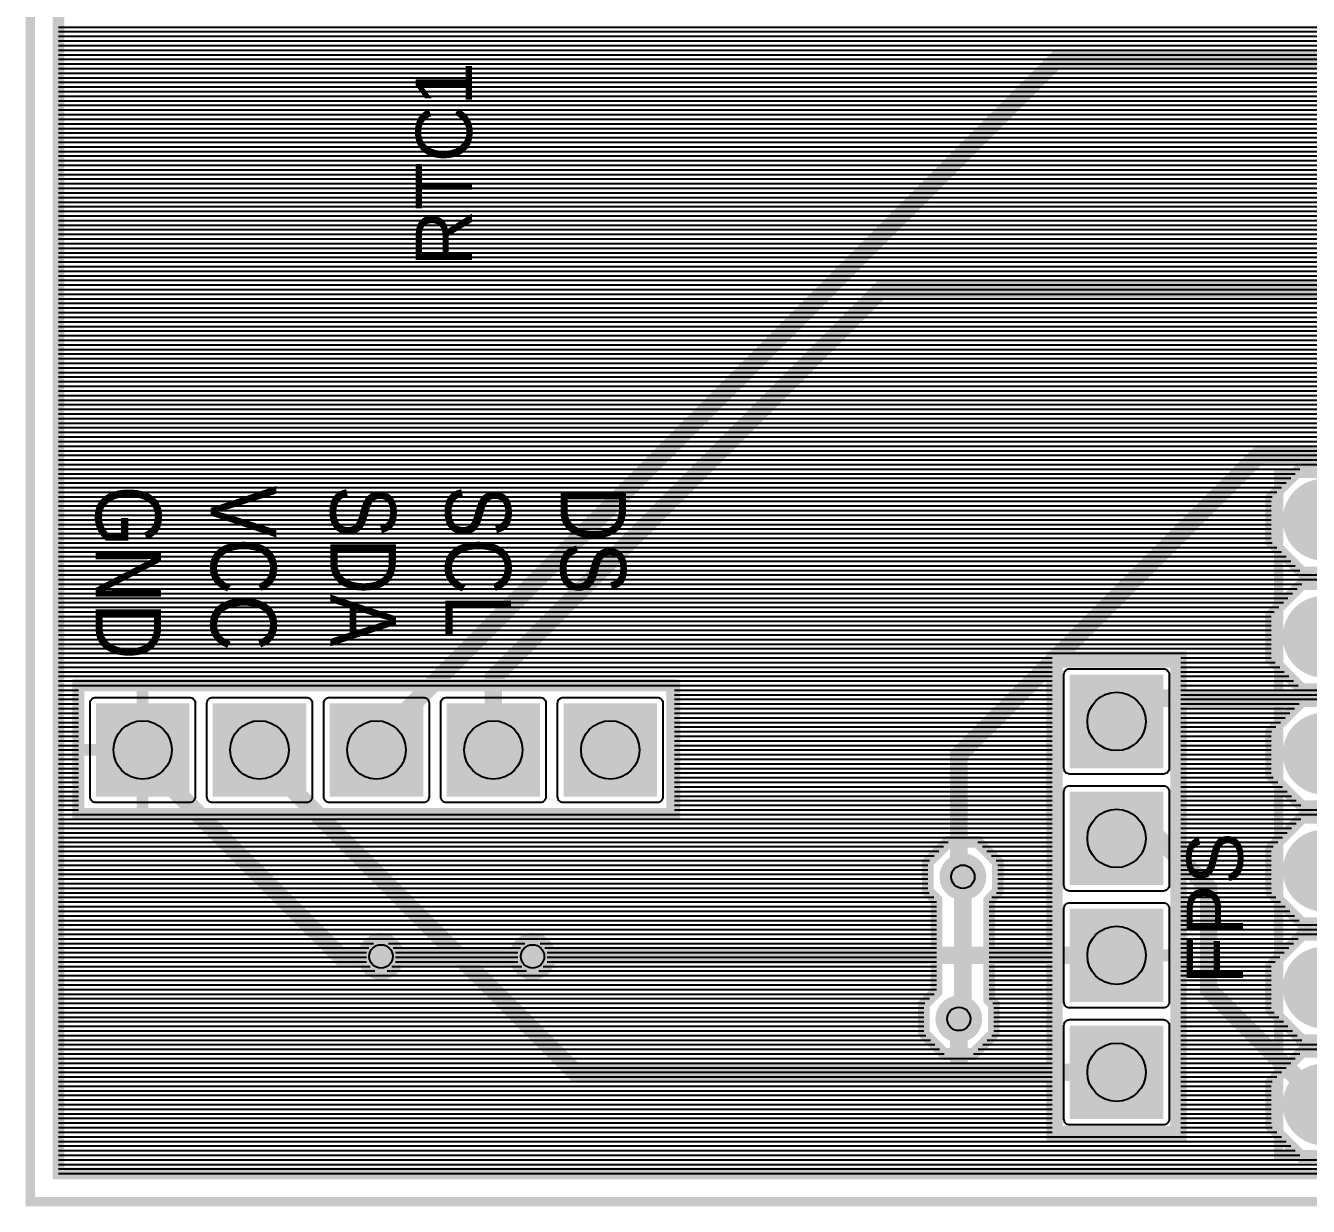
# Model space of a CAD drawing. Header units: inches. Extents: x -1.48 to 1.48, y -0.99 to 0.99.
# Drawn here: x -1.48 to -0.383, y -0.988 to 0.021 of the extents above; entities that cross this region are included whole.
import ezdxf

# ---------------------------------------------------------------- set-up
doc = ezdxf.new("R2010")
doc.units = ezdxf.units.IN
doc.layers.get('0').update_dxf_attribs({"linetype": 'CONTINUOUS'})

# ---------------------------------------------------------------- blocks, each defined once
blk = doc.blocks.new('EPAD')
at = {"const_width": 0.5}
blk.add_lwpolyline([(-0.25, 0, 1), (0.25, 0, 1)], format="xyb", close=True, dxfattribs=at)
blk = doc.blocks.new('RPAD')
blk.add_trace([(-0.5, -0.5), (-0.5, 0.5), (0.5, -0.5), (0.5, 0.5)])

msp = doc.modelspace()

# ---------------------------------------------------------------- linework, layer by layer
for points, const_width in [([(-1.476378, -0.984252), (1.476378, -0.984252), (1.476378, 0.984252), (-1.476378, 0.984252), (-1.476378, -0.984252)], 0.008), ([(-1.476378, -0.984252), (1.476378, -0.984252), (1.476378, 0.984252), (-1.476378, 0.984252), (-1.476378, -0.984252)], 0.008), ([(1.452378, -0.960252), (-1.452378, -0.960252), (-1.452378, 0.960252), (1.452378, 0.960252), (1.452378, -0.960252)], 0.01), ([(0.437008, 0.071244), (0.020396, -0.345368), (-0.425224, -0.345368), (-0.682169, -0.602313), (-0.682169, -0.706479), (-0.678696, -0.706479)], 0.015), ([(-1.180315, -0.598048), (-1.180315, -0.589806), (-0.598006, -0.007496), (-0.153543, -0.007496)], 0.015), ([(-1.080315, -0.598048), (-1.080315, -0.53632), (-1.074767, -0.530772), (-0.748378, -0.204383), (-0.685878, -0.204383), (0.0039, -0.204383), (0.031733, -0.176551)], 0.015), ([(-0.388718, -0.356198), (-0.351439, -0.356198), (-0.325079, -0.382558), (-0.325079, -0.419837), (-0.351439, -0.446197), (-0.388718, -0.446197), (-0.415078, -0.419837), (-0.415078, -0.382558), (-0.388718, -0.356198)], 0.01), ([(-0.408677, -0.944048), (-0.329937, -0.944048), (-0.329937, -0.36137), (-0.408677, -0.36137), (-0.408677, -0.944048)], 0.008), ([(-0.408677, -0.944048), (-0.329937, -0.944048), (-0.329937, -0.36137), (-0.408677, -0.36137), (-0.408677, -0.944048)], 0.008), ([(-0.388718, -0.456198), (-0.351439, -0.456198), (-0.325079, -0.482558), (-0.325079, -0.519837), (-0.351439, -0.546197), (-0.388718, -0.546197), (-0.415078, -0.519837), (-0.415078, -0.482558), (-0.388718, -0.456198)], 0.01), ([(-0.492244, -0.628638), (-0.492244, -0.928638), (-0.602244, -0.928638), (-0.602244, -0.518639), (-0.492244, -0.518639), (-0.492244, -0.628638)], 0.01), ([(-0.597244, -0.923638), (-0.497244, -0.923638), (-0.497244, -0.523638), (-0.597244, -0.523638), (-0.597244, -0.923638)], 0.008), ([(-0.597244, -0.923638), (-0.497244, -0.923638), (-0.497244, -0.523638), (-0.597244, -0.523638), (-0.597244, -0.923638)], 0.008), ([(-1.43622, -0.651591), (-0.928346, -0.651591), (-0.928346, -0.541355), (-1.43622, -0.541355), (-1.43622, -0.651591)], 0.008), ([(-1.43622, -0.651591), (-0.928346, -0.651591), (-0.928346, -0.541355), (-1.43622, -0.541355), (-1.43622, -0.651591)], 0.008), ([(-0.925315, -0.653047), (-1.435315, -0.653047), (-1.435315, -0.543048), (-0.925315, -0.543048), (-0.925315, -0.653047)], 0.01), ([(-1.380315, -0.543048), (-1.380315, -0.598048)], 0.01), ([(0.437008, -0.628756), (0.192126, -0.628756), (0.122047, -0.558678), (0.068318, -0.558678), (0.063337, -0.553696), (-0.527302, -0.553696), (-0.547244, -0.573638)], 0.015), ([(-0.388718, -0.556198), (-0.351439, -0.556198), (-0.325079, -0.582558), (-0.325079, -0.619837), (-0.351439, -0.646197), (-0.388718, -0.646197), (-0.415078, -0.619837), (-0.415078, -0.582558), (-0.388718, -0.556198)], 0.01), ([(-1.176418, -0.774589), (-1.210929, -0.774589), (-1.380315, -0.605204), (-1.380315, -0.598048)], 0.015), ([(-0.547244, -0.873638), (-0.682169, -0.873638), (-1.01024, -0.873638), (-1.280315, -0.603563), (-1.280315, -0.598048)], 0.015), ([(-1.435315, -0.598048), (-1.380315, -0.598048)], 0.01), ([(-1.380315, -0.653047), (-1.380315, -0.598048)], 0.01), ([(-0.415078, -0.601197), (-0.370079, -0.601197)], 0.01), ([(-0.388718, -0.656198), (-0.351439, -0.656198), (-0.325079, -0.682558), (-0.325079, -0.719837), (-0.351439, -0.746197), (-0.388718, -0.746197), (-0.415078, -0.719837), (-0.415078, -0.682558), (-0.388718, -0.656198)], 0.01), ([(-0.370079, -0.901197), (-0.468504, -0.802772), (-0.468504, -0.716158), (-0.511024, -0.673638), (-0.547244, -0.673638)], 0.015), ([(-0.648696, -0.694053), (-0.648696, -0.718906), (-0.656196, -0.726406), (-0.656196, -0.811553), (-0.652169, -0.815581), (-0.652169, -0.840433), (-0.669742, -0.858007), (-0.694595, -0.858007), (-0.712168, -0.840433), (-0.712168, -0.815581), (-0.701196, -0.804608), (-0.701196, -0.726406), (-0.708696, -0.718906), (-0.708696, -0.694053), (-0.691122, -0.67648), (-0.66627, -0.67648), (-0.648696, -0.694053)], 0.01), ([(-0.678696, -0.706479), (-0.678696, -0.824535), (-0.682169, -0.828007)], 0.015), ([(-0.388718, -0.756198), (-0.351439, -0.756198), (-0.325079, -0.782558), (-0.325079, -0.819837), (-0.351439, -0.846197), (-0.388718, -0.846197), (-0.415078, -0.819837), (-0.415078, -0.782558), (-0.388718, -0.756198)], 0.01), ([(-1.188918, -0.779767), (-1.188918, -0.769412), (-1.181595, -0.762089), (-1.17124, -0.762089), (-1.163918, -0.769412), (-1.163918, -0.779767), (-1.17124, -0.787089), (-1.181595, -0.787089), (-1.188918, -0.779767)], 0.01), ([(-1.046788, -0.774589), (-1.176418, -0.774589)], 0.015), ([(-1.059288, -0.779767), (-1.059288, -0.769412), (-1.051966, -0.762089), (-1.041611, -0.762089), (-1.034288, -0.769412), (-1.034288, -0.779767), (-1.041611, -0.787089), (-1.051966, -0.787089), (-1.059288, -0.779767)], 0.01), ([(-0.547244, -0.773638), (-1.045837, -0.773638), (-1.046788, -0.774589)], 0.015), ([(-0.602244, -0.773638), (-0.547244, -0.773638)], 0.01), ([(-0.492244, -0.773638), (-0.547244, -0.773638)], 0.01), ([(-0.682169, -0.828007), (-0.682169, -0.873638)], 0.015), ([(-0.388718, -0.856198), (-0.351439, -0.856198), (-0.325079, -0.882558), (-0.325079, -0.919837), (-0.351439, -0.946197), (-0.388718, -0.946197), (-0.415078, -0.919837), (-0.415078, -0.882558), (-0.388718, -0.856198)], 0.01)]:
    msp.add_lwpolyline(points, dxfattribs=dict(const_width=const_width))
for points in [[(-1.452378, 0.020063), (0.285061, 0.020063)], [(-1.452378, 0.016126), (0.285061, 0.016126)], [(-1.452378, 0.012189), (0.285061, 0.012189)], [(-1.452378, 0.008252), (0.285061, 0.008252)], [(-1.452378, 0.004315), (0.285061, 0.004315)], [(-1.452378, 0.000378), (0.285061, 0.000378)], [(-1.452378, -0.003559), (0.285061, -0.003559)], [(-1.452378, -0.007496), (0.285061, -0.007496)], [(-1.452378, -0.011433), (0.285061, -0.011433)], [(-1.452378, -0.01537), (0.285061, -0.01537)], [(-1.452378, -0.019307), (0.285061, -0.019307)], [(-1.452378, -0.023244), (0.285061, -0.023244)], [(-1.452378, -0.027181), (0.285061, -0.027181)], [(-1.452378, -0.031119), (0.285061, -0.031119)], [(-1.452378, -0.035056), (0.285061, -0.035056)], [(-1.452378, -0.038993), (0.285061, -0.038993)], [(-1.452378, -0.04293), (0.285061, -0.04293)], [(-1.452378, -0.046867), (0.285061, -0.046867)], [(-1.452378, -0.050804), (0.285061, -0.050804)], [(-1.452378, -0.054741), (0.285061, -0.054741)], [(-1.452378, -0.058678), (0.285061, -0.058678)], [(-1.452378, -0.062615), (0.285061, -0.062615)], [(-1.452378, -0.066552), (0.285061, -0.066552)], [(-1.452378, -0.070489), (0.285061, -0.070489)], [(-1.452378, -0.074426), (0.285061, -0.074426)], [(-1.452378, -0.078363), (0.285061, -0.078363)], [(-1.452378, -0.0823), (0.285061, -0.0823)], [(-1.452378, -0.086237), (0.285061, -0.086237)], [(-1.452378, -0.090174), (0.285061, -0.090174)], [(-1.452378, -0.094111), (0.285061, -0.094111)], [(-1.452378, -0.098048), (0.285061, -0.098048)], [(-1.452378, -0.101985), (0.285061, -0.101985)], [(-1.452378, -0.105922), (0.285061, -0.105922)], [(-1.452378, -0.109859), (0.285061, -0.109859)], [(-1.452378, -0.113796), (0.285061, -0.113796)], [(-1.452378, -0.117733), (0.285061, -0.117733)], [(-1.452378, -0.12167), (0.285061, -0.12167)], [(-1.452378, -0.125607), (0.285061, -0.125607)], [(-1.452378, -0.129544), (0.285061, -0.129544)], [(-1.452378, -0.133481), (0.285061, -0.133481)], [(-1.452378, -0.137418), (-0.0503, -0.137418)], [(-1.452378, -0.141355), (-0.054237, -0.141355)], [(-1.452378, -0.145292), (-0.058174, -0.145292)], [(-1.452378, -0.149229), (-0.062111, -0.149229)], [(-1.452378, -0.153166), (-0.065433, -0.153166)], [(-1.452378, -0.157103), (-0.065433, -0.157103)], [(-1.452378, -0.16104), (-0.065433, -0.16104)], [(-1.452378, -0.164977), (-0.065433, -0.164977)], [(-1.452378, -0.168914), (-0.065433, -0.168914)], [(-1.452378, -0.172851), (-0.065433, -0.172851)], [(-1.452378, -0.176788), (-0.065433, -0.176788)], [(-1.452378, -0.180725), (-0.062111, -0.180725)], [(-1.452378, -0.184662), (-0.058174, -0.184662)], [(-1.452378, -0.188599), (-0.054237, -0.188599)], [(-1.452378, -0.192536), (-0.0503, -0.192536)], [(-1.452378, -0.196473), (0.047906, -0.196473)], [(-1.452378, -0.20041), (0.043969, -0.20041)], [(-1.452378, -0.204347), (0.043309, -0.204347)], [(-1.452378, -0.208284), (0.043309, -0.208284)], [(-1.452378, -0.212221), (0.043309, -0.212221)], [(-1.452378, -0.216158), (0.043309, -0.216158)], [(-1.452378, -0.220095), (0.043309, -0.220095)], [(-1.452378, -0.224032), (0.043309, -0.224032)], [(-1.452378, -0.227969), (0.045355, -0.227969)], [(-1.452378, -0.231906), (0.049292, -0.231906)], [(-1.452378, -0.235843), (0.053229, -0.235843)], [(-1.452378, -0.23978), (0.057166, -0.23978)], [(-1.452378, -0.243717), (0.07171, -0.243717)], [(-1.452378, -0.247654), (0.075647, -0.247654)], [(-1.452378, -0.251591), (0.079584, -0.251591)], [(-1.452378, -0.255528), (0.083521, -0.255528)], [(-1.452378, -0.259465), (0.087458, -0.259465)], [(-1.452378, -0.263402), (0.091395, -0.263402)], [(-1.452378, -0.267339), (0.095332, -0.267339)], [(-1.452378, -0.271276), (0.099269, -0.271276)], [(-1.452378, -0.275213), (0.103206, -0.275213)], [(-1.452378, -0.27915), (0.107143, -0.27915)], [(-1.452378, -0.283087), (0.11108, -0.283087)], [(-1.452378, -0.287024), (0.115017, -0.287024)], [(-1.452378, -0.290961), (0.118954, -0.290961)], [(-1.452378, -0.294898), (0.122891, -0.294898)], [(-1.452378, -0.298835), (0.126828, -0.298835)], [(-1.452378, -0.302772), (0.130765, -0.302772)], [(-1.452378, -0.306709), (0.134702, -0.306709)], [(-1.452378, -0.310646), (0.137291, -0.310646)], [(-1.452378, -0.314583), (0.141228, -0.314583)], [(-1.452378, -0.31852), (0.145165, -0.31852)], [(-1.452378, -0.322457), (0.149102, -0.322457)], [(-1.452378, -0.326394), (0.153039, -0.326394)], [(-1.452378, -0.330331), (0.372008, -0.330331)], [(-1.452378, -0.334268), (0.372008, -0.334268)], [(-1.452378, -0.338205), (0.372008, -0.338205)], [(-1.452378, -0.342142), (0.372008, -0.342142)], [(-1.452378, -0.346079), (0.372008, -0.346079)], [(-1.452378, -0.350016), (0.372008, -0.350016)], [(-1.452378, -0.353953), (0.372008, -0.353953)], [(-1.452378, -0.35789), (-0.390411, -0.35789)], [(-1.452378, -0.361827), (-0.394348, -0.361827)], [(-1.452378, -0.365764), (-0.398285, -0.365764)], [(-1.452378, -0.369701), (-0.402222, -0.369701)], [(-1.452378, -0.373638), (-0.406159, -0.373638)], [(-1.452378, -0.377575), (-0.410096, -0.377575)], [(-1.452378, -0.381512), (-0.414033, -0.381512)], [(-1.452378, -0.385449), (-0.415078, -0.385449)], [(-1.452378, -0.389386), (-0.415078, -0.389386)], [(-1.452378, -0.393323), (-0.415078, -0.393323)], [(-1.452378, -0.39726), (-0.415078, -0.39726)], [(-1.452378, -0.401197), (-0.415078, -0.401197)], [(-1.452378, -0.405134), (-0.415078, -0.405134)], [(-1.452378, -0.409071), (-0.415078, -0.409071)], [(-1.452378, -0.413008), (-0.415078, -0.413008)], [(-1.452378, -0.416945), (-0.415078, -0.416945)], [(-1.452378, -0.420882), (-0.414033, -0.420882)], [(-1.452378, -0.424819), (-0.410096, -0.424819)], [(-1.452378, -0.428756), (-0.406159, -0.428756)], [(-1.452378, -0.432693), (-0.402222, -0.432693)], [(-1.452378, -0.43663), (-0.398285, -0.43663)], [(-1.452378, -0.440567), (-0.394348, -0.440567)], [(-1.452378, -0.444504), (-0.390411, -0.444504)], [(-1.452378, -0.448441), (0.372008, -0.448441)], [(-1.452378, -0.452378), (0.372008, -0.452378)], [(-1.452378, -0.456315), (-0.388836, -0.456315)], [(-1.452378, -0.460252), (-0.392773, -0.460252)], [(-1.452378, -0.464189), (-0.39671, -0.464189)], [(-1.452378, -0.468126), (-0.400647, -0.468126)], [(-1.452378, -0.472063), (-0.404584, -0.472063)], [(-1.452378, -0.476), (-0.408521, -0.476)], [(-1.452378, -0.479937), (-0.412458, -0.479937)], [(-1.452378, -0.483874), (-0.415078, -0.483874)], [(-1.452378, -0.487811), (-0.415078, -0.487811)], [(-1.452378, -0.491748), (-0.415078, -0.491748)], [(-1.452378, -0.495685), (-0.415078, -0.495685)], [(-1.452378, -0.499622), (-0.415078, -0.499622)], [(-1.452378, -0.503559), (-0.415078, -0.503559)], [(-1.452378, -0.507496), (-0.415078, -0.507496)], [(-1.452378, -0.511433), (-0.415078, -0.511433)], [(-1.452378, -0.51537), (-0.415078, -0.51537)], [(-1.452378, -0.519307), (-0.602244, -0.519307)], [(-1.452378, -0.523244), (-0.602244, -0.523244)], [(-0.492244, -0.519307), (-0.415078, -0.519307)], [(-0.492244, -0.523244), (-0.41167, -0.523244)], [(-1.452378, -0.527181), (-0.602244, -0.527181)], [(-1.452378, -0.531119), (-0.602244, -0.531119)], [(-1.452378, -0.535056), (-0.602244, -0.535056)], [(-0.492244, -0.527181), (-0.407733, -0.527181)], [(-0.492244, -0.531119), (-0.403796, -0.531119)], [(-0.492244, -0.535056), (-0.399859, -0.535056)], [(-1.452378, -0.538993), (-0.602244, -0.538993)], [(-1.452378, -0.54293), (-0.602244, -0.54293)], [(-1.452378, -0.546867), (-1.435315, -0.546867)], [(-0.925315, -0.546867), (-0.602244, -0.546867)], [(-0.492244, -0.538993), (-0.395922, -0.538993)], [(-0.492244, -0.54293), (-0.391985, -0.54293)], [(-0.492244, -0.546867), (0.372008, -0.546867)], [(-1.452378, -0.550804), (-1.435315, -0.550804)], [(-1.452378, -0.554741), (-1.435315, -0.554741)], [(-1.452378, -0.558678), (-1.435315, -0.558678)], [(-0.925315, -0.550804), (-0.602244, -0.550804)], [(-0.925315, -0.554741), (-0.602244, -0.554741)], [(-0.925315, -0.558678), (-0.602244, -0.558678)], [(-0.492244, -0.550804), (0.372008, -0.550804)], [(-0.492244, -0.554741), (0.372008, -0.554741)], [(-0.492244, -0.558678), (-0.391198, -0.558678)], [(-1.452378, -0.562615), (-1.435315, -0.562615)], [(-1.452378, -0.566552), (-1.435315, -0.566552)], [(-1.452378, -0.570489), (-1.435315, -0.570489)], [(-0.925315, -0.562615), (-0.602244, -0.562615)], [(-0.925315, -0.566552), (-0.602244, -0.566552)], [(-0.925315, -0.570489), (-0.602244, -0.570489)], [(-0.492244, -0.562615), (-0.395135, -0.562615)], [(-0.492244, -0.566552), (-0.399072, -0.566552)], [(-0.492244, -0.570489), (-0.403009, -0.570489)], [(-1.452378, -0.574426), (-1.435315, -0.574426)], [(-1.452378, -0.578363), (-1.435315, -0.578363)], [(-0.925315, -0.574426), (-0.602244, -0.574426)], [(-0.925315, -0.578363), (-0.602244, -0.578363)], [(-0.492244, -0.574426), (-0.406946, -0.574426)], [(-0.492244, -0.578363), (-0.410883, -0.578363)], [(-1.452378, -0.5823), (-1.435315, -0.5823)], [(-1.452378, -0.586237), (-1.435315, -0.586237)], [(-1.452378, -0.590174), (-1.435315, -0.590174)], [(-0.925315, -0.5823), (-0.602244, -0.5823)], [(-0.925315, -0.586237), (-0.602244, -0.586237)], [(-0.925315, -0.590174), (-0.602244, -0.590174)], [(-0.492244, -0.5823), (-0.41482, -0.5823)], [(-0.492244, -0.586237), (-0.415078, -0.586237)], [(-0.492244, -0.590174), (-0.415078, -0.590174)], [(-1.452378, -0.594111), (-1.435315, -0.594111)], [(-1.452378, -0.598048), (-1.435315, -0.598048)], [(-1.452378, -0.601985), (-1.435315, -0.601985)], [(-0.925315, -0.594111), (-0.602244, -0.594111)], [(-0.925315, -0.598048), (-0.602244, -0.598048)], [(-0.925315, -0.601985), (-0.602244, -0.601985)], [(-0.492244, -0.594111), (-0.415078, -0.594111)], [(-0.492244, -0.598048), (-0.415078, -0.598048)], [(-0.492244, -0.601985), (-0.415078, -0.601985)], [(-1.452378, -0.605922), (-1.435315, -0.605922)], [(-1.452378, -0.609859), (-1.435315, -0.609859)], [(-1.452378, -0.613796), (-1.435315, -0.613796)], [(-0.925315, -0.605922), (-0.602244, -0.605922)], [(-0.925315, -0.609859), (-0.602244, -0.609859)], [(-0.925315, -0.613796), (-0.602244, -0.613796)], [(-0.492244, -0.605922), (-0.415078, -0.605922)], [(-0.492244, -0.609859), (-0.415078, -0.609859)], [(-0.492244, -0.613796), (-0.415078, -0.613796)], [(-1.452378, -0.617733), (-1.435315, -0.617733)], [(-1.452378, -0.62167), (-1.435315, -0.62167)], [(-0.925315, -0.617733), (-0.602244, -0.617733)], [(-0.925315, -0.62167), (-0.602244, -0.62167)], [(-0.492244, -0.617733), (-0.415078, -0.617733)], [(-0.492244, -0.62167), (-0.413245, -0.62167)], [(-1.452378, -0.625607), (-1.435315, -0.625607)], [(-1.452378, -0.629544), (-1.435315, -0.629544)], [(-1.452378, -0.633481), (-1.435315, -0.633481)], [(-0.925315, -0.625607), (-0.602244, -0.625607)], [(-0.925315, -0.629544), (-0.602244, -0.629544)], [(-0.925315, -0.633481), (-0.602244, -0.633481)], [(-0.492244, -0.625607), (-0.409308, -0.625607)], [(-0.492244, -0.629544), (-0.405371, -0.629544)], [(-0.492244, -0.633481), (-0.401434, -0.633481)], [(-1.452378, -0.637418), (-1.435315, -0.637418)], [(-1.452378, -0.641355), (-1.435315, -0.641355)], [(-1.452378, -0.645292), (-1.435315, -0.645292)], [(-0.925315, -0.637418), (-0.602244, -0.637418)], [(-0.925315, -0.641355), (-0.602244, -0.641355)], [(-0.925315, -0.645292), (-0.602244, -0.645292)], [(-0.492244, -0.637418), (-0.397497, -0.637418)], [(-0.492244, -0.641355), (-0.39356, -0.641355)], [(-0.492244, -0.645292), (-0.389623, -0.645292)], [(-1.452378, -0.649229), (-1.435315, -0.649229)], [(-1.452378, -0.653166), (-0.602244, -0.653166)], [(-1.452378, -0.657103), (-0.602244, -0.657103)], [(-0.925315, -0.649229), (-0.602244, -0.649229)], [(-0.492244, -0.649229), (0.372008, -0.649229)], [(-0.492244, -0.653166), (0.372008, -0.653166)], [(-0.492244, -0.657103), (-0.389623, -0.657103)], [(-1.452378, -0.66104), (-0.602244, -0.66104)], [(-1.452378, -0.664977), (-0.602244, -0.664977)], [(-1.452378, -0.668914), (-0.602244, -0.668914)], [(-0.492244, -0.66104), (-0.39356, -0.66104)], [(-0.492244, -0.664977), (-0.397497, -0.664977)], [(-0.492244, -0.668914), (-0.401434, -0.668914)], [(-1.452378, -0.672851), (-0.602244, -0.672851)], [(-1.452378, -0.676788), (-0.691431, -0.676788)], [(-0.665961, -0.676788), (-0.602244, -0.676788)], [(-0.492244, -0.672851), (-0.405371, -0.672851)], [(-0.492244, -0.676788), (-0.409308, -0.676788)], [(-1.452378, -0.680725), (-0.695368, -0.680725)], [(-1.452378, -0.684662), (-0.699305, -0.684662)], [(-1.452378, -0.688599), (-0.703242, -0.688599)], [(-0.662024, -0.680725), (-0.602244, -0.680725)], [(-0.658087, -0.684662), (-0.602244, -0.684662)], [(-0.65415, -0.688599), (-0.602244, -0.688599)], [(-0.492244, -0.680725), (-0.413245, -0.680725)], [(-0.492244, -0.684662), (-0.415078, -0.684662)], [(-0.492244, -0.688599), (-0.415078, -0.688599)], [(-1.452378, -0.692536), (-0.707179, -0.692536)], [(-1.452378, -0.696473), (-0.708696, -0.696473)], [(-1.452378, -0.70041), (-0.708696, -0.70041)], [(-0.650213, -0.692536), (-0.602244, -0.692536)], [(-0.648696, -0.696473), (-0.602244, -0.696473)], [(-0.648696, -0.70041), (-0.602244, -0.70041)], [(-0.492244, -0.692536), (-0.415078, -0.692536)], [(-0.492244, -0.696473), (-0.415078, -0.696473)], [(-0.492244, -0.70041), (-0.415078, -0.70041)], [(-1.452378, -0.704347), (-0.708696, -0.704347)], [(-1.452378, -0.708284), (-0.708696, -0.708284)], [(-1.452378, -0.712221), (-0.708696, -0.712221)], [(-0.648696, -0.704347), (-0.602244, -0.704347)], [(-0.648696, -0.708284), (-0.602244, -0.708284)], [(-0.648696, -0.712221), (-0.602244, -0.712221)], [(-0.492244, -0.704347), (-0.415078, -0.704347)], [(-0.492244, -0.708284), (-0.415078, -0.708284)], [(-0.492244, -0.712221), (-0.415078, -0.712221)], [(-1.452378, -0.716158), (-0.708696, -0.716158)], [(-1.452378, -0.720095), (-0.707506, -0.720095)], [(-1.452378, -0.724032), (-0.703569, -0.724032)], [(-0.653823, -0.724032), (-0.602244, -0.724032)], [(-0.649886, -0.720095), (-0.602244, -0.720095)], [(-0.648696, -0.716158), (-0.602244, -0.716158)], [(-0.492244, -0.716158), (-0.415078, -0.716158)], [(-0.492244, -0.720095), (-0.41482, -0.720095)], [(-0.492244, -0.724032), (-0.410883, -0.724032)], [(-1.452378, -0.727969), (-0.701196, -0.727969)], [(-1.452378, -0.731906), (-0.701196, -0.731906)], [(-0.656196, -0.727969), (-0.602244, -0.727969)], [(-0.656196, -0.731906), (-0.602244, -0.731906)], [(-0.492244, -0.727969), (-0.406946, -0.727969)], [(-0.492244, -0.731906), (-0.403009, -0.731906)], [(-1.452378, -0.735843), (-0.701196, -0.735843)], [(-1.452378, -0.73978), (-0.701196, -0.73978)], [(-1.452378, -0.743717), (-0.701196, -0.743717)], [(-0.656196, -0.735843), (-0.602244, -0.735843)], [(-0.656196, -0.73978), (-0.602244, -0.73978)], [(-0.656196, -0.743717), (-0.602244, -0.743717)], [(-0.492244, -0.735843), (-0.399072, -0.735843)], [(-0.492244, -0.73978), (-0.395135, -0.73978)], [(-0.492244, -0.743717), (-0.391198, -0.743717)], [(-1.452378, -0.747654), (-0.701196, -0.747654)], [(-1.452378, -0.751591), (-0.701196, -0.751591)], [(-1.452378, -0.755528), (-0.701196, -0.755528)], [(-0.656196, -0.747654), (-0.602244, -0.747654)], [(-0.656196, -0.751591), (-0.602244, -0.751591)], [(-0.656196, -0.755528), (-0.602244, -0.755528)], [(-0.492244, -0.747654), (0.511047, -0.747654)], [(-0.492244, -0.751591), (0.511047, -0.751591)], [(-0.492244, -0.755528), (0.511047, -0.755528)], [(-1.452378, -0.759465), (-0.701196, -0.759465)], [(-1.452378, -0.763402), (-1.182908, -0.763402)], [(-1.452378, -0.767339), (-1.186845, -0.767339)], [(-1.169928, -0.763402), (-1.053278, -0.763402)], [(-1.165991, -0.767339), (-1.057215, -0.767339)], [(-1.040298, -0.763402), (-0.701196, -0.763402)], [(-1.036361, -0.767339), (-0.701196, -0.767339)], [(-0.656196, -0.759465), (-0.602244, -0.759465)], [(-0.656196, -0.763402), (-0.602244, -0.763402)], [(-0.656196, -0.767339), (-0.602244, -0.767339)], [(-0.492244, -0.759465), (-0.391985, -0.759465)], [(-0.492244, -0.763402), (-0.395922, -0.763402)], [(-0.492244, -0.767339), (-0.399859, -0.767339)], [(-1.452378, -0.771276), (-1.188918, -0.771276)], [(-1.452378, -0.775213), (-1.188918, -0.775213)], [(-1.163918, -0.771276), (-1.059288, -0.771276)], [(-1.163918, -0.775213), (-1.059288, -0.775213)], [(-1.034288, -0.771276), (-0.701196, -0.771276)], [(-1.034288, -0.775213), (-0.701196, -0.775213)], [(-0.656196, -0.771276), (-0.602244, -0.771276)], [(-0.656196, -0.775213), (-0.602244, -0.775213)], [(-0.492244, -0.771276), (-0.403796, -0.771276)], [(-0.492244, -0.775213), (-0.407733, -0.775213)], [(-1.452378, -0.77915), (-1.188918, -0.77915)], [(-1.452378, -0.783087), (-1.185598, -0.783087)], [(-1.452378, -0.787024), (-1.181661, -0.787024)], [(-1.171175, -0.787024), (-1.052031, -0.787024)], [(-1.167238, -0.783087), (-1.055968, -0.783087)], [(-1.163918, -0.77915), (-1.059288, -0.77915)], [(-1.041545, -0.787024), (-0.701196, -0.787024)], [(-1.037608, -0.783087), (-0.701196, -0.783087)], [(-1.034288, -0.77915), (-0.701196, -0.77915)], [(-0.656196, -0.77915), (-0.602244, -0.77915)], [(-0.656196, -0.783087), (-0.602244, -0.783087)], [(-0.656196, -0.787024), (-0.602244, -0.787024)], [(-0.492244, -0.77915), (-0.41167, -0.77915)], [(-0.492244, -0.783087), (-0.415078, -0.783087)], [(-0.492244, -0.787024), (-0.415078, -0.787024)], [(-1.452378, -0.790961), (-0.701196, -0.790961)], [(-1.452378, -0.794898), (-0.701196, -0.794898)], [(-1.452378, -0.798835), (-0.701196, -0.798835)], [(-0.656196, -0.790961), (-0.602244, -0.790961)], [(-0.656196, -0.794898), (-0.602244, -0.794898)], [(-0.656196, -0.798835), (-0.602244, -0.798835)], [(-0.492244, -0.790961), (-0.415078, -0.790961)], [(-0.492244, -0.794898), (-0.415078, -0.794898)], [(-0.492244, -0.798835), (-0.415078, -0.798835)], [(-1.452378, -0.802772), (-0.701196, -0.802772)], [(-1.452378, -0.806709), (-0.703296, -0.806709)], [(-1.452378, -0.810646), (-0.707233, -0.810646)], [(-0.656196, -0.802772), (-0.602244, -0.802772)], [(-0.656196, -0.806709), (-0.602244, -0.806709)], [(-0.656196, -0.810646), (-0.602244, -0.810646)], [(-0.492244, -0.802772), (-0.415078, -0.802772)], [(-0.492244, -0.806709), (-0.415078, -0.806709)], [(-0.492244, -0.810646), (-0.415078, -0.810646)], [(-1.452378, -0.814583), (-0.71117, -0.814583)], [(-1.452378, -0.81852), (-0.712168, -0.81852)], [(-1.452378, -0.822457), (-0.712168, -0.822457)], [(-0.653167, -0.814583), (-0.602244, -0.814583)], [(-0.652169, -0.81852), (-0.602244, -0.81852)], [(-0.652169, -0.822457), (-0.602244, -0.822457)], [(-0.492244, -0.814583), (-0.415078, -0.814583)], [(-0.492244, -0.81852), (-0.415078, -0.81852)], [(-0.492244, -0.822457), (-0.412458, -0.822457)], [(-1.452378, -0.826394), (-0.712168, -0.826394)], [(-1.452378, -0.830331), (-0.712168, -0.830331)], [(-0.652169, -0.826394), (-0.602244, -0.826394)], [(-0.652169, -0.830331), (-0.602244, -0.830331)], [(-0.492244, -0.826394), (-0.408521, -0.826394)], [(-0.492244, -0.830331), (-0.404584, -0.830331)], [(-1.452378, -0.834268), (-0.712168, -0.834268)], [(-1.452378, -0.838205), (-0.712168, -0.838205)], [(-1.452378, -0.842142), (-0.710459, -0.842142)], [(-0.653878, -0.842142), (-0.602244, -0.842142)], [(-0.652169, -0.834268), (-0.602244, -0.834268)], [(-0.652169, -0.838205), (-0.602244, -0.838205)], [(-0.492244, -0.834268), (-0.400647, -0.834268)], [(-0.492244, -0.838205), (-0.39671, -0.838205)], [(-0.492244, -0.842142), (-0.392773, -0.842142)], [(-1.452378, -0.846079), (-0.706522, -0.846079)], [(-1.452378, -0.850016), (-0.702585, -0.850016)], [(-1.452378, -0.853953), (-0.698648, -0.853953)], [(-0.665689, -0.853953), (-0.602244, -0.853953)], [(-0.661752, -0.850016), (-0.602244, -0.850016)], [(-0.657815, -0.846079), (-0.602244, -0.846079)], [(-0.492244, -0.846079), (-0.388836, -0.846079)], [(-0.492244, -0.850016), (1.452378, -0.850016)], [(-0.492244, -0.853953), (1.452378, -0.853953)], [(-1.452378, -0.85789), (-0.694711, -0.85789)], [(-1.452378, -0.861827), (-0.602244, -0.861827)], [(-1.452378, -0.865764), (-0.602244, -0.865764)], [(-0.669626, -0.85789), (-0.602244, -0.85789)], [(-0.492244, -0.85789), (-0.390411, -0.85789)], [(-0.492244, -0.861827), (-0.394348, -0.861827)], [(-0.492244, -0.865764), (-0.398285, -0.865764)], [(-1.452378, -0.869701), (-0.602244, -0.869701)], [(-1.452378, -0.873638), (-0.602244, -0.873638)], [(-1.452378, -0.877575), (-0.602244, -0.877575)], [(-0.492244, -0.869701), (-0.402222, -0.869701)], [(-0.492244, -0.873638), (-0.406159, -0.873638)], [(-0.492244, -0.877575), (-0.410096, -0.877575)], [(-1.452378, -0.881512), (-0.602244, -0.881512)], [(-1.452378, -0.885449), (-0.602244, -0.885449)], [(-0.492244, -0.881512), (-0.414033, -0.881512)], [(-0.492244, -0.885449), (-0.415078, -0.885449)], [(-1.452378, -0.889386), (-0.602244, -0.889386)], [(-1.452378, -0.893323), (-0.602244, -0.893323)], [(-1.452378, -0.89726), (-0.602244, -0.89726)], [(-0.492244, -0.889386), (-0.415078, -0.889386)], [(-0.492244, -0.893323), (-0.415078, -0.893323)], [(-0.492244, -0.89726), (-0.415078, -0.89726)], [(-1.452378, -0.901197), (-0.602244, -0.901197)], [(-1.452378, -0.905134), (-0.602244, -0.905134)], [(-1.452378, -0.909071), (-0.602244, -0.909071)], [(-0.492244, -0.901197), (-0.415078, -0.901197)], [(-0.492244, -0.905134), (-0.415078, -0.905134)], [(-0.492244, -0.909071), (-0.415078, -0.909071)], [(-1.452378, -0.913008), (-0.602244, -0.913008)], [(-1.452378, -0.916945), (-0.602244, -0.916945)], [(-1.452378, -0.920882), (-0.602244, -0.920882)], [(-0.492244, -0.913008), (-0.415078, -0.913008)], [(-0.492244, -0.916945), (-0.415078, -0.916945)], [(-0.492244, -0.920882), (-0.414033, -0.920882)], [(-1.452378, -0.924819), (-0.602244, -0.924819)], [(-1.452378, -0.928756), (-0.406159, -0.928756)], [(-0.492244, -0.924819), (-0.410096, -0.924819)], [(-1.452378, -0.932693), (-0.402222, -0.932693)], [(-1.452378, -0.93663), (-0.398285, -0.93663)], [(-1.452378, -0.940567), (-0.394348, -0.940567)], [(-1.452378, -0.944504), (-0.390411, -0.944504)], [(-1.452378, -0.948441), (1.452378, -0.948441)], [(-1.452378, -0.952378), (1.452378, -0.952378)], [(-1.452378, -0.956315), (1.452378, -0.956315)], [(-1.452378, -0.960252), (1.452378, -0.960252)]]:
    msp.add_lwpolyline(points)
for points in [[(-0.502244, -0.533638), (-0.502244, -0.613638), (-0.502344, -0.614661), (-0.50263, -0.615606), (-0.503085, -0.616456), (-0.503689, -0.617193), (-0.504426, -0.617798), (-0.505276, -0.618252), (-0.506222, -0.618539), (-0.507244, -0.618638), (-0.587244, -0.618638), (-0.588267, -0.618539), (-0.589212, -0.618252), (-0.590062, -0.617798), (-0.590799, -0.617193), (-0.591404, -0.616456), (-0.591858, -0.615606), (-0.592144, -0.614661), (-0.592244, -0.613638), (-0.592244, -0.533638), (-0.592144, -0.532616), (-0.591858, -0.53167), (-0.591404, -0.53082), (-0.590799, -0.530083), (-0.590062, -0.529479), (-0.589212, -0.529024), (-0.588267, -0.528738), (-0.587244, -0.528638), (-0.507244, -0.528638), (-0.506222, -0.528738), (-0.505276, -0.529024), (-0.504426, -0.529479), (-0.503689, -0.530083), (-0.503085, -0.53082), (-0.50263, -0.53167), (-0.502344, -0.532616), (-0.502244, -0.533638)], [(-1.340315, -0.643048), (-1.420315, -0.643048), (-1.421337, -0.642948), (-1.422283, -0.642662), (-1.423133, -0.642207), (-1.42387, -0.641602), (-1.424474, -0.640865), (-1.424929, -0.640015), (-1.425215, -0.63907), (-1.425315, -0.638048), (-1.425315, -0.558048), (-1.425215, -0.557025), (-1.424929, -0.55608), (-1.424474, -0.55523), (-1.42387, -0.554493), (-1.423133, -0.553888), (-1.422283, -0.553433), (-1.421337, -0.553147), (-1.420315, -0.553048), (-1.340315, -0.553048), (-1.339293, -0.553147), (-1.338347, -0.553433), (-1.337497, -0.553888), (-1.33676, -0.554493), (-1.336156, -0.55523), (-1.335701, -0.55608), (-1.335415, -0.557025), (-1.335315, -0.558048), (-1.335315, -0.638048), (-1.335415, -0.63907), (-1.335701, -0.640015), (-1.336156, -0.640865), (-1.33676, -0.641602), (-1.337497, -0.642207), (-1.338347, -0.642662), (-1.339293, -0.642948), (-1.340315, -0.643048)], [(-1.240315, -0.643048), (-1.320315, -0.643048), (-1.321337, -0.642948), (-1.322283, -0.642662), (-1.323133, -0.642207), (-1.32387, -0.641602), (-1.324474, -0.640865), (-1.324929, -0.640015), (-1.325215, -0.63907), (-1.325315, -0.638048), (-1.325315, -0.558048), (-1.325215, -0.557025), (-1.324929, -0.55608), (-1.324474, -0.55523), (-1.32387, -0.554493), (-1.323133, -0.553888), (-1.322283, -0.553433), (-1.321337, -0.553147), (-1.320315, -0.553048), (-1.240315, -0.553048), (-1.239293, -0.553147), (-1.238347, -0.553433), (-1.237497, -0.553888), (-1.23676, -0.554493), (-1.236156, -0.55523), (-1.235701, -0.55608), (-1.235415, -0.557025), (-1.235315, -0.558048), (-1.235315, -0.638048), (-1.235415, -0.63907), (-1.235701, -0.640015), (-1.236156, -0.640865), (-1.23676, -0.641602), (-1.237497, -0.642207), (-1.238347, -0.642662), (-1.239293, -0.642948), (-1.240315, -0.643048)], [(-1.140315, -0.643048), (-1.220315, -0.643048), (-1.221337, -0.642948), (-1.222283, -0.642662), (-1.223133, -0.642207), (-1.22387, -0.641602), (-1.224474, -0.640865), (-1.224929, -0.640015), (-1.225215, -0.63907), (-1.225315, -0.638048), (-1.225315, -0.558048), (-1.225215, -0.557025), (-1.224929, -0.55608), (-1.224474, -0.55523), (-1.22387, -0.554493), (-1.223133, -0.553888), (-1.222283, -0.553433), (-1.221337, -0.553147), (-1.220315, -0.553048), (-1.140315, -0.553048), (-1.139293, -0.553147), (-1.138347, -0.553433), (-1.137497, -0.553888), (-1.13676, -0.554493), (-1.136156, -0.55523), (-1.135701, -0.55608), (-1.135415, -0.557025), (-1.135315, -0.558048), (-1.135315, -0.638048), (-1.135415, -0.63907), (-1.135701, -0.640015), (-1.136156, -0.640865), (-1.13676, -0.641602), (-1.137497, -0.642207), (-1.138347, -0.642662), (-1.139293, -0.642948), (-1.140315, -0.643048)], [(-1.040315, -0.643048), (-1.120315, -0.643048), (-1.121337, -0.642948), (-1.122283, -0.642662), (-1.123133, -0.642207), (-1.12387, -0.641602), (-1.124474, -0.640865), (-1.124929, -0.640015), (-1.125215, -0.63907), (-1.125315, -0.638048), (-1.125315, -0.558048), (-1.125215, -0.557025), (-1.124929, -0.55608), (-1.124474, -0.55523), (-1.12387, -0.554493), (-1.123133, -0.553888), (-1.122283, -0.553433), (-1.121337, -0.553147), (-1.120315, -0.553048), (-1.040315, -0.553048), (-1.039293, -0.553147), (-1.038347, -0.553433), (-1.037497, -0.553888), (-1.03676, -0.554493), (-1.036156, -0.55523), (-1.035701, -0.55608), (-1.035415, -0.557025), (-1.035315, -0.558048), (-1.035315, -0.638048), (-1.035415, -0.63907), (-1.035701, -0.640015), (-1.036156, -0.640865), (-1.03676, -0.641602), (-1.037497, -0.642207), (-1.038347, -0.642662), (-1.039293, -0.642948), (-1.040315, -0.643048)], [(-0.940315, -0.643048), (-1.020315, -0.643048), (-1.021337, -0.642948), (-1.022283, -0.642662), (-1.023133, -0.642207), (-1.02387, -0.641602), (-1.024474, -0.640865), (-1.024929, -0.640015), (-1.025215, -0.63907), (-1.025315, -0.638048), (-1.025315, -0.558048), (-1.025215, -0.557025), (-1.024929, -0.55608), (-1.024474, -0.55523), (-1.02387, -0.554493), (-1.023133, -0.553888), (-1.022283, -0.553433), (-1.021337, -0.553147), (-1.020315, -0.553048), (-0.940315, -0.553048), (-0.939293, -0.553147), (-0.938347, -0.553433), (-0.937497, -0.553888), (-0.93676, -0.554493), (-0.936156, -0.55523), (-0.935701, -0.55608), (-0.935415, -0.557025), (-0.935315, -0.558048), (-0.935315, -0.638048), (-0.935415, -0.63907), (-0.935701, -0.640015), (-0.936156, -0.640865), (-0.93676, -0.641602), (-0.937497, -0.642207), (-0.938347, -0.642662), (-0.939293, -0.642948), (-0.940315, -0.643048)], [(-0.502244, -0.633638), (-0.502244, -0.713638), (-0.502344, -0.714661), (-0.50263, -0.715606), (-0.503085, -0.716456), (-0.503689, -0.717193), (-0.504426, -0.717798), (-0.505276, -0.718252), (-0.506222, -0.718539), (-0.507244, -0.718638), (-0.587244, -0.718638), (-0.588267, -0.718539), (-0.589212, -0.718252), (-0.590062, -0.717798), (-0.590799, -0.717193), (-0.591404, -0.716456), (-0.591858, -0.715606), (-0.592144, -0.714661), (-0.592244, -0.713638), (-0.592244, -0.633638), (-0.592144, -0.632616), (-0.591858, -0.63167), (-0.591404, -0.63082), (-0.590799, -0.630083), (-0.590062, -0.629479), (-0.589212, -0.629024), (-0.588267, -0.628738), (-0.587244, -0.628638), (-0.507244, -0.628638), (-0.506222, -0.628738), (-0.505276, -0.629024), (-0.504426, -0.629479), (-0.503689, -0.630083), (-0.503085, -0.63082), (-0.50263, -0.63167), (-0.502344, -0.632616), (-0.502244, -0.633638)], [(-0.502244, -0.733638), (-0.502244, -0.813638), (-0.502344, -0.814661), (-0.50263, -0.815606), (-0.503085, -0.816456), (-0.503689, -0.817193), (-0.504426, -0.817798), (-0.505276, -0.818252), (-0.506222, -0.818539), (-0.507244, -0.818638), (-0.587244, -0.818638), (-0.588267, -0.818539), (-0.589212, -0.818252), (-0.590062, -0.817798), (-0.590799, -0.817193), (-0.591404, -0.816456), (-0.591858, -0.815606), (-0.592144, -0.814661), (-0.592244, -0.813638), (-0.592244, -0.733638), (-0.592144, -0.732616), (-0.591858, -0.73167), (-0.591404, -0.73082), (-0.590799, -0.730083), (-0.590062, -0.729479), (-0.589212, -0.729024), (-0.588267, -0.728738), (-0.587244, -0.728638), (-0.507244, -0.728638), (-0.506222, -0.728738), (-0.505276, -0.729024), (-0.504426, -0.729479), (-0.503689, -0.730083), (-0.503085, -0.73082), (-0.50263, -0.73167), (-0.502344, -0.732616), (-0.502244, -0.733638)], [(-0.502244, -0.833638), (-0.502244, -0.913638), (-0.502344, -0.914661), (-0.50263, -0.915606), (-0.503085, -0.916456), (-0.503689, -0.917193), (-0.504426, -0.917798), (-0.505276, -0.918252), (-0.506222, -0.918539), (-0.507244, -0.918638), (-0.587244, -0.918638), (-0.588267, -0.918539), (-0.589212, -0.918252), (-0.590062, -0.917798), (-0.590799, -0.917193), (-0.591404, -0.916456), (-0.591858, -0.915606), (-0.592144, -0.914661), (-0.592244, -0.913638), (-0.592244, -0.833638), (-0.592144, -0.832616), (-0.591858, -0.83167), (-0.591404, -0.83082), (-0.590799, -0.830083), (-0.590062, -0.829479), (-0.589212, -0.829024), (-0.588267, -0.828738), (-0.587244, -0.828638), (-0.507244, -0.828638), (-0.506222, -0.828738), (-0.505276, -0.829024), (-0.504426, -0.829479), (-0.503689, -0.830083), (-0.503085, -0.83082), (-0.50263, -0.83167), (-0.502344, -0.832616), (-0.502244, -0.833638)]]:
    msp.add_lwpolyline(points, close=True)
for centre, radius in [((-0.547244, -0.573638), 0.025), ((-1.380315, -0.598048), 0.025), ((-1.280315, -0.598048), 0.025), ((-1.180315, -0.598048), 0.025), ((-1.080315, -0.598048), 0.025), ((-0.980315, -0.598048), 0.025), ((-0.547244, -0.673638), 0.025), ((-0.678696, -0.706479), 0.01), ((-0.547244, -0.773638), 0.025), ((-1.176418, -0.774589), 0.01), ((-1.046788, -0.774589), 0.01), ((-0.682168, -0.828007), 0.01), ((-0.547244, -0.873638), 0.025)]:
    msp.add_circle(centre, radius)

# ---------------------------------------------------------------- block references
for p, xscale, yscale in [((-0.370079, -0.401197), 0.07, 0.07), ((-0.370079, -0.401197), 0.07, 0.07), ((-0.370079, -0.401197), 0.06, 0.06), ((-0.370079, -0.401197), 0.06, 0.06), ((-0.370079, -0.501197), 0.07, 0.07), ((-0.370079, -0.501197), 0.07, 0.07), ((-0.370079, -0.501197), 0.06, 0.06), ((-0.370079, -0.501197), 0.06, 0.06), ((-0.370079, -0.601197), 0.07, 0.07), ((-0.370079, -0.601197), 0.07, 0.07), ((-0.370079, -0.601197), 0.06, 0.06), ((-0.370079, -0.601197), 0.06, 0.06), ((-0.370079, -0.701197), 0.07, 0.07), ((-0.370079, -0.701197), 0.07, 0.07), ((-0.370079, -0.701197), 0.06, 0.06), ((-0.370079, -0.701197), 0.06, 0.06), ((-0.678696, -0.706479), 0.04, 0.04), ((-0.678696, -0.706479), 0.03, 0.03), ((-1.176418, -0.774589), 0.04, 0.04), ((-1.046788, -0.774589), 0.04, 0.04), ((-1.176418, -0.774589), 0.03, 0.03), ((-1.046788, -0.774589), 0.03, 0.03), ((-0.370079, -0.801197), 0.07, 0.07), ((-0.370079, -0.801197), 0.07, 0.07), ((-0.370079, -0.801197), 0.06, 0.06), ((-0.370079, -0.801197), 0.06, 0.06), ((-0.682169, -0.828007), 0.04, 0.04), ((-0.682169, -0.828007), 0.03, 0.03), ((-0.370079, -0.901197), 0.07, 0.07), ((-0.370079, -0.901197), 0.07, 0.07), ((-0.370079, -0.901197), 0.06, 0.06), ((-0.370079, -0.901197), 0.06, 0.06)]:
    msp.add_blockref('EPAD', p, dxfattribs=dict(xscale=xscale, yscale=yscale))
at = {"xscale": 0.08, "yscale": 0.08}
for p, rotation in [((-0.547244, -0.573638), -90), ((-1.380315, -0.598048), -180), ((-1.280315, -0.598048), -180), ((-1.180315, -0.598048), -180), ((-1.080315, -0.598048), -180), ((-0.980315, -0.598048), -180), ((-0.547244, -0.673638), -90), ((-0.547244, -0.773638), -90), ((-0.547244, -0.873638), -90)]:
    msp.add_blockref('RPAD', p, dxfattribs=dict(at, rotation=rotation))

# ---------------------------------------------------------------- texts
for s, height, rotation, width, p in [('RTC1', 0.048, 90, 1.041667, (-1.098693, -0.184662)), ('RTC1', 0.048, 90, 1.041667, (-1.098693, -0.184662)), ('VCC', 0.056, -90, 0.892857, (-1.322055, -0.372063)), ('VCC', 0.056, -90, 0.892857, (-1.322055, -0.372063)), ('GND', 0.056, -90, 0.892857, (-1.42048, -0.372063)), ('GND', 0.056, -90, 0.892857, (-1.42048, -0.372063)), ('SDA', 0.056, -90, 0.892857, (-1.219693, -0.372063)), ('SDA', 0.056, -90, 0.892857, (-1.219693, -0.372063)), ('SCL', 0.056, -90, 0.892857, (-1.121268, -0.372063)), ('SCL', 0.056, -90, 0.892857, (-1.121268, -0.372063)), ('DS', 0.056, -90, 0.892857, (-1.022843, -0.372063)), ('DS', 0.056, -90, 0.892857, (-1.022843, -0.372063)), ('FPS', 0.048, 90, 1.041667, (-0.439244, -0.798638)), ('FPS', 0.048, 90, 1.041667, (-0.439244, -0.798638))]:
    msp.add_text(s, height=height, rotation=rotation, dxfattribs=dict(width=width)).set_placement(p)

doc.saveas('drawing.dxf')
